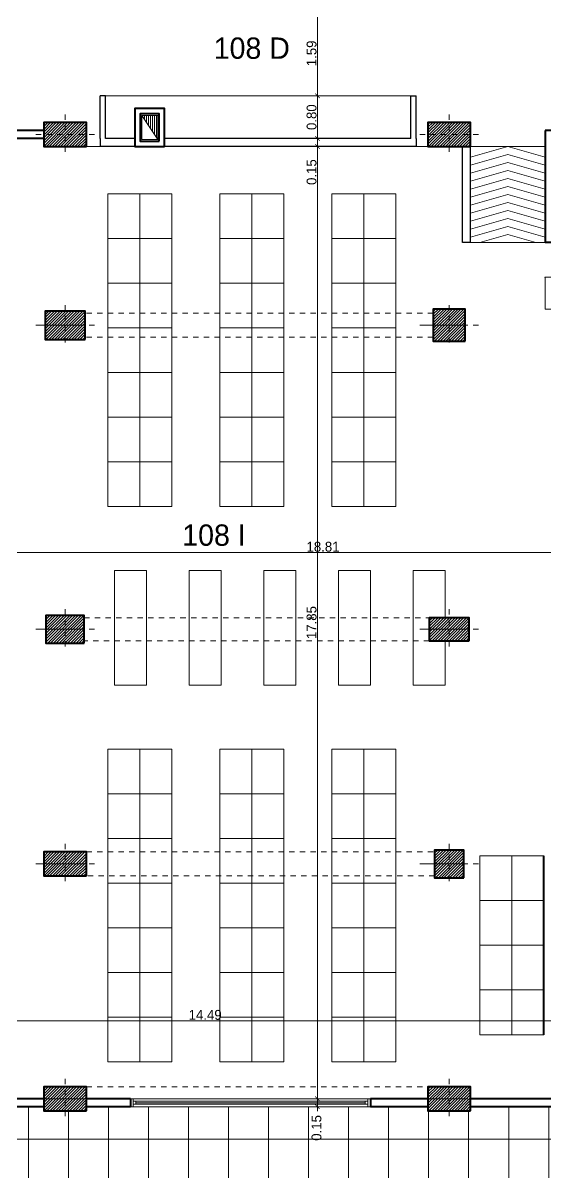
# Model space of a CAD drawing. Header units: millimetres. Extents: x 189.5 to 285.5, y -15 to 51.
# Drawn here: x 214.37 to 224.15, y 7.26 to 28.8 of the extents above; entities that cross this region are included whole.
import ezdxf
from ezdxf.enums import TextEntityAlignment as Align

# ---------------------------------------------------------------- set-up
doc = ezdxf.new("R2010")
doc.units = ezdxf.units.MM
doc.header["$LTSCALE"] = 0.005
doc.header["$MEASUREMENT"] = 0
doc.linetypes.add('ACAD_ISO02W100', pattern=[15, 12, -3])
doc.linetypes.add('ACAD_ISO10W100', pattern=[18, 12, -3, 0, -3])
for name, color, linetype, lineweight in [('Aux', 1, 'Continuous', 9), ('columna', 6, 'Continuous', 40), ('cotas', 1, 'Continuous', 15), ('ejes', 1, 'ACAD_ISO10W100', 9), ('gradas', 2, 'Continuous', 20), ('Hatch', 11, 'Continuous', 9), ('muebles', 2, 'Continuous', 20), ('muro', 5, 'Continuous', 40), ('murosbajos', 3, 'Continuous', 25), ('proy', 1, 'ACAD_ISO02W100', 9), ('pu-ven', 2, 'Continuous', 20)]:
    doc.layers.add(name, color=color, linetype=linetype, lineweight=lineweight)
doc.layers.add('text', color=1, linetype='Continuous')
doc.styles.get("Standard").update_dxf_attribs({"font": 'ERASMD.TTF', "height": 0.185})
doc.dimstyles.get("Standard").update_dxf_attribs({"dimtxt": 0.15, "dimasz": 0.085, "dimexe": 0.07, "dimexo": 0.4, "dimgap": 0.015, "dimtad": 1, "dimzin": 1, "dimdsep": 46, "dimtxsty": 'Standard', "dimblk": 'ARCHTICK', "dimcen": 0, "dimclrd": 256, "dimclre": 256, "dimclrt": 2, "dimadec": 0, "dimazin": 0, "dimtfac": 1, "dimtix": 1, "dimtmove": 0, "dimatfit": 0, "dimfxl": 1, "dimlwd": -1, "dimlwe": -1, "dimarcsym": 0})
pattern_1 = [(45, (-337.533465, 81.375706), (-0.0265165043, 0.0265165043), [])]

# ---------------------------------------------------------------- blocks, each defined once
blk = doc.blocks.new('_ArchTick')
at = {"color": 0, "linetype": 'ByBlock', "const_width": 0.15}
blk.add_lwpolyline([(-0.5, -0.5), (0.5, 0.5)], dxfattribs=at)
blk = doc.blocks.new('*D137')
at = {"layer": 'cotas', "transparency": 16777216}
for p, q in [((210.584, 19.05), (210.584, 18.806)), ((210.584, 18.876), (229.392, 18.876)), ((229.392, 18.618), (229.392, 18.946))]:
    blk.add_line(p, q, dxfattribs=at)
at = {"layer": 'Defpoints', "color": 0, "transparency": 16777216}
for p in [(210.584, 19.45), (229.392, 18.876), (229.392, 18.218)]:
    blk.add_point(p, dxfattribs=at)
at = {"layer": 'cotas', "transparency": 16777216, "xscale": 0.085, "yscale": 0.085, "zscale": 0.085, "rotation": 180}
blk.add_blockref('_ArchTick', (210.584, 18.876), dxfattribs=at)
at = {"layer": 'cotas', "transparency": 16777216, "xscale": 0.085, "yscale": 0.085, "zscale": 0.085}
blk.add_blockref('_ArchTick', (229.392, 18.876), dxfattribs=at)
at = {"layer": 'cotas', "color": 2, "transparency": 16777216, "insert": (219.988, 18.983), "char_height": 0.185, "attachment_point": 5}
blk.add_mtext('18.81', dxfattribs=at)
blk = doc.blocks.new('*D144')
at = {"layer": 'cotas', "transparency": 16777216}
for p, q in [((210.534, 10.498), (210.534, 10.168)), ((225.024, 10.169), (225.024, 10.028)), ((210.534, 10.098), (225.024, 10.098))]:
    blk.add_line(p, q, dxfattribs=at)
at = {"layer": 'Defpoints', "color": 0, "transparency": 16777216}
for p in [(225.024, 10.569), (210.534, 10.098), (225.024, 10.098)]:
    blk.add_point(p, dxfattribs=at)
at = {"layer": 'cotas', "transparency": 16777216, "xscale": 0.085, "yscale": 0.085, "zscale": 0.085, "rotation": 180}
blk.add_blockref('_ArchTick', (210.534, 10.098), dxfattribs=at)
at = {"layer": 'cotas', "transparency": 16777216, "xscale": 0.085, "yscale": 0.085, "zscale": 0.085}
blk.add_blockref('_ArchTick', (225.024, 10.098), dxfattribs=at)
at = {"layer": 'cotas', "color": 2, "transparency": 16777216, "insert": (217.779, 10.206), "char_height": 0.185, "attachment_point": 5}
blk.add_mtext('14.49', dxfattribs=at)
blk = doc.blocks.new('*D221')
at = {"layer": 'cotas', "transparency": 16777216}
for p, q in [((219.726, 29.028), (219.952, 29.028)), ((219.882, 29.028), (219.882, 27.436)), ((219.726, 27.436), (219.952, 27.436))]:
    blk.add_line(p, q, dxfattribs=at)
at = {"layer": 'Defpoints', "color": 0, "transparency": 16777216}
for p in [(219.326, 29.028), (219.326, 27.436), (219.882, 27.436)]:
    blk.add_point(p, dxfattribs=at)
at = {"layer": 'cotas', "transparency": 16777216, "xscale": 0.085, "yscale": 0.085, "zscale": 0.085}
for p, rotation in [((219.882, 29.028), 90), ((219.882, 27.436), 270)]:
    blk.add_blockref('_ArchTick', p, dxfattribs=dict(at, rotation=rotation))
at = {"layer": 'cotas', "color": 2, "transparency": 16777216, "insert": (219.774, 28.232), "char_height": 0.185, "attachment_point": 5, "rotation": 90}
blk.add_mtext('1.59', dxfattribs=at)
blk = doc.blocks.new('*D222')
at = {"layer": 'cotas', "transparency": 16777216}
for p, q in [((219.726, 27.436), (219.952, 27.436)), ((219.882, 27.436), (219.882, 26.636)), ((219.727, 26.636), (219.952, 26.636))]:
    blk.add_line(p, q, dxfattribs=at)
at = {"layer": 'Defpoints', "color": 0, "transparency": 16777216}
for p in [(219.326, 27.436), (219.327, 26.636), (219.882, 26.636)]:
    blk.add_point(p, dxfattribs=at)
at = {"layer": 'cotas', "transparency": 16777216, "xscale": 0.085, "yscale": 0.085, "zscale": 0.085}
for p, rotation in [((219.882, 27.436), 90), ((219.882, 26.636), 270)]:
    blk.add_blockref('_ArchTick', p, dxfattribs=dict(at, rotation=rotation))
at = {"layer": 'cotas', "color": 2, "transparency": 16777216, "insert": (219.774, 27.036), "char_height": 0.185, "attachment_point": 5, "rotation": 90}
blk.add_mtext('0.80', dxfattribs=at)
blk = doc.blocks.new('*D223')
at = {"layer": 'cotas', "transparency": 16777216}
for p, q in [((219.882, 26.636), (219.882, 26.721)), ((219.727, 26.636), (219.952, 26.636)), ((219.882, 26.636), (219.882, 26.486)), ((219.882, 26.636), (219.882, 26.486)), ((219.727, 26.486), (219.952, 26.486)), ((219.882, 26.486), (219.882, 26.401)), ((219.882, 25.726), (219.882, 26.486))]:
    blk.add_line(p, q, dxfattribs=at)
at = {"layer": 'Defpoints', "color": 0, "transparency": 16777216}
for p in [(219.327, 26.636), (219.327, 26.486), (219.882, 26.486)]:
    blk.add_point(p, dxfattribs=at)
at = {"layer": 'cotas', "transparency": 16777216, "xscale": 0.085, "yscale": 0.085, "zscale": 0.085}
for p, rotation in [((219.882, 26.636), 270), ((219.882, 26.486), 90)]:
    blk.add_blockref('_ArchTick', p, dxfattribs=dict(at, rotation=rotation))
at = {"layer": 'cotas', "color": 2, "transparency": 16777216, "insert": (219.774, 26.006), "char_height": 0.185, "attachment_point": 5, "rotation": 90}
blk.add_mtext('0.15', dxfattribs=at)
blk = doc.blocks.new('*D224')
at = {"layer": 'cotas', "transparency": 16777216}
for p, q in [((219.727, 26.486), (219.952, 26.486)), ((219.882, 26.486), (219.882, 8.636)), ((219.121, 8.636), (219.952, 8.636))]:
    blk.add_line(p, q, dxfattribs=at)
at = {"layer": 'Defpoints', "color": 0, "transparency": 16777216}
for p in [(219.327, 26.486), (218.721, 8.636), (219.882, 8.636)]:
    blk.add_point(p, dxfattribs=at)
at = {"layer": 'cotas', "transparency": 16777216, "xscale": 0.085, "yscale": 0.085, "zscale": 0.085}
for p, rotation in [((219.882, 26.486), 90), ((219.882, 8.636), 270)]:
    blk.add_blockref('_ArchTick', p, dxfattribs=dict(at, rotation=rotation))
at = {"layer": 'cotas', "color": 2, "transparency": 16777216, "insert": (219.774, 17.561), "char_height": 0.185, "attachment_point": 5, "rotation": 90}
blk.add_mtext('17.85', dxfattribs=at)
blk = doc.blocks.new('*D225')
at = {"layer": 'cotas', "transparency": 16777216}
for p, q in [((219.121, 8.636), (219.952, 8.636)), ((219.882, 8.636), (219.882, 8.721)), ((219.882, 8.636), (219.882, 8.486)), ((219.121, 8.486), (219.952, 8.486)), ((219.882, 8.486), (219.882, 8.401))]:
    blk.add_line(p, q, dxfattribs=at)
at = {"layer": 'Defpoints', "color": 0, "transparency": 16777216}
for p in [(218.721, 8.636), (218.721, 8.486), (219.882, 8.486)]:
    blk.add_point(p, dxfattribs=at)
at = {"layer": 'cotas', "transparency": 16777216, "xscale": 0.085, "yscale": 0.085, "zscale": 0.085}
for p, rotation in [((219.882, 8.636), 270), ((219.882, 8.486), 90)]:
    blk.add_blockref('_ArchTick', p, dxfattribs=dict(at, rotation=rotation))
at = {"layer": 'cotas', "color": 2, "transparency": 16777216, "insert": (219.866, 8.088), "char_height": 0.185, "attachment_point": 5, "rotation": 90}
blk.add_mtext('0.15', dxfattribs=at)

msp = doc.modelspace()

# ---------------------------------------------------------------- hatches: boundary and pattern name
at = {"layer": 'Hatch'}
h = msp.add_hatch(dxfattribs=at)
h.set_pattern_fill('ANSI31', color=256, scale=0.3, style=0)
h.set_pattern_definition(pattern_1)
h.paths.add_polyline_path([(214.754, 26.936), (214.754, 26.486), (215.554, 26.486), (215.554, 26.936)])
h = msp.add_hatch(dxfattribs=at)
h.set_pattern_fill('LINE', color=256, scale=0.3, angle=90, style=0)
h.set_pattern_definition([(90, (-337.533465, 81.375706), (-0.0375, 2e-18), [])])
h.paths.add_polyline_path([(216.59, 27.066), (216.89, 26.616), (216.89, 27.066)])
h = msp.add_hatch(dxfattribs=at)
h.set_pattern_fill('ANSI31', color=256, scale=0.3, style=0)
h.set_pattern_definition(pattern_1)
h.paths.add_polyline_path([(222.754, 26.936), (221.954, 26.936), (221.954, 26.486), (222.754, 26.486)])
h = msp.add_hatch(dxfattribs=at)
h.set_pattern_fill('ANSI31', color=256, scale=0.3, style=0)
h.set_pattern_definition(pattern_1)
h.paths.add_polyline_path([(215.529, 23.401), (214.779, 23.401), (214.779, 22.871), (215.529, 22.871)])
h = msp.add_hatch(dxfattribs=at)
h.set_pattern_fill('ANSI31', color=256, scale=0.3, style=0)
h.set_pattern_definition(pattern_1)
h.paths.add_polyline_path([(222.654, 23.436), (222.054, 23.436), (222.054, 22.836), (222.654, 22.836)])
h = msp.add_hatch(dxfattribs=at)
h.set_pattern_fill('ANSI31', color=256, scale=0.3, style=0)
h.set_pattern_definition(pattern_1)
h.paths.add_polyline_path([(215.514, 17.696), (214.794, 17.696), (214.794, 17.176), (215.514, 17.176)])
h = msp.add_hatch(dxfattribs=at)
h.set_pattern_fill('ANSI31', color=256, scale=0.3, style=0)
h.set_pattern_definition(pattern_1)
h.paths.add_polyline_path([(222.729, 17.651), (221.979, 17.651), (221.979, 17.221), (222.729, 17.221)])
h = msp.add_hatch(dxfattribs=at)
h.set_pattern_fill('ANSI31', color=256, scale=0.3, style=0)
h.set_pattern_definition(pattern_1)
h.paths.add_polyline_path([(215.554, 13.261), (214.754, 13.261), (214.754, 12.811), (215.554, 12.811)])
h = msp.add_hatch(dxfattribs=at)
h.set_pattern_fill('ANSI31', color=256, scale=0.3, style=0)
h.set_pattern_definition(pattern_1)
h.paths.add_polyline_path([(222.629, 13.296), (222.079, 13.296), (222.079, 12.776), (222.629, 12.776)])
h = msp.add_hatch(dxfattribs=at)
h.set_pattern_fill('NET', color=256, scale=6, style=0)
h.set_pattern_definition([(0, (-337.5335, 81.3757), (0, 0.75), []), (90, (-337.5335, 81.3757), (-0.75, 5e-17), [])])
h.paths.add_polyline_path([(237.544, 8.461), (237.544, 8.911), (237.294, 8.911), (236.944, 8.911), (236.944, 9.311), (237.294, 9.311), (237.544, 9.311), (237.544, 11.286), (234.092, 11.286), (234.092, 9.686), (234.092, 9.666), (234.002, 9.666), (234.002, 9.656), (233.992, 9.656), (233.992, 8.816), (234.002, 8.816), (234.002, 8.806), (234.092, 8.806), (234.092, 8.486), (233.692, 8.486), (232.692, 8.486), (227.704, 8.486), (227.004, 8.486), (226.604, 8.486), (222.754, 8.486), (222.754, 8.411), (221.954, 8.411), (221.954, 8.486), (220.879, 8.486), (216.379, 8.486), (215.554, 8.486), (215.554, 8.411), (214.754, 8.411), (214.754, 8.486), (214.131, 8.486), (211.431, 8.486), (210.784, 8.486), (210.384, 8.486), (210.384, 8.636), (210.334, 8.636), (210.334, 8.488), (204.984, 8.488), (204.984, 6.986), (214.754, 6.986), (214.754, 5.826), (215.214, 5.826), (215.214, 5.256), (217.944, 5.256), (217.944, -1.423), (226.041, -1.423), (226.041, -3.568), (226.094, -3.568), (226.094, -3.303), (226.094, -1.923), (226.094, -1.923), (226.094, -1.373), (226.041, -1.373), (226.041, -1.273), (225.704, -1.273), (221.024, -1.273), (220.694, -1.273), (218.244, -1.273), (218.094, -1.273), (218.094, 0.06), (218.094, 0.727), (218.094, 0.91), (218.094, 0.91), (218.094, 2.525), (218.094, 2.525), (218.094, 6.227), (222.444, 6.227), (226.094, 6.227), (226.094, 6.227), (227.281, 6.227), (230.931, 6.227), (231.619, 6.227), (232.119, 6.227), (234.1, 6.227), (235.714, 6.227), (235.734, 6.227), (236.894, 6.227), (237.544, 6.227)], flags=17)
h.paths.add_polyline_path([(217.944, 5.256), (215.214, 5.256), (214.754, 5.256), (214.754, 5.826), (214.754, 6.986), (204.984, 6.986), (204.984, 8.486), (204.984, 8.635), (201.11, 8.635, -1), (200.36, 8.635, -1), (201.11, 8.635), (204.809, 8.635), (204.809, 8.638), (204.984, 8.638), (204.984, 8.788), (204.984, 9.774), (204.984, 11.72), (204.984, 12.088), (204.984, 12.108), (205.074, 12.108), (205.074, 12.118), (205.084, 12.118), (205.084, 12.958), (205.074, 12.958), (205.074, 12.968), (204.984, 12.968), (204.984, 12.988), (204.984, 13.035), (201.11, 13.035, -0.454551), (200.685, 12.664), (197.92, 6.303), (200.365, 5.48, -0.04033), (200.36, 5.54, -1), (201.11, 5.54, -0.205398), (200.994, 5.269), (216.26, 0.133), (217.086, -2.108), (233.523, -7.441, -0.79406), (234.218, -7.666), (237.594, -8.762), (237.594, -3.823), (237.344, -3.823), (233.074, -3.818), (232.824, -3.818), (229.564, -3.818), (229.314, -3.818), (226.291, -3.818), (226.041, -3.818), (226.041, -3.568), (226.041, -1.423), (217.944, -1.423)])
h.paths.add_polyline_path([(237.469, -7.635, -1), (236.719, -7.635, -1)], flags=16)
h.paths.add_polyline_path([(202.791, 10.533), (202.791, 11.138), (203.075, 11.138), (203.075, 10.533)], flags=24)
h.paths.add_polyline_path([(202.791, 6.786), (202.791, 7.39), (203.075, 7.39), (203.075, 6.786)], flags=24)
h.paths.add_polyline_path([(229.03, -5.528), (229.678, -5.528), (229.678, -5.812), (229.03, -5.812)], flags=24)
h.paths.add_polyline_path([(232.552, -5.531), (233.196, -5.531), (233.196, -5.812), (232.552, -5.812)], flags=24)
h.paths.add_polyline_path([(235.176, -5.528), (235.762, -5.528), (235.762, -5.812), (235.176, -5.812)], flags=24)
h.paths.add_polyline_path([(204.259, 10.351), (204.845, 10.351), (204.845, 10.067), (204.259, 10.067)], flags=24)
h.paths.add_polyline_path([(217.369, 3.589), (217.955, 3.589), (217.955, 3.306), (217.369, 3.306)], flags=24)
h.paths.add_polyline_path([(221.791, -1.914), (222.397, -1.914), (222.397, -2.198), (221.791, -2.198)], flags=24)
h.paths.add_polyline_path([(231.425, -4.392), (232.21, -4.392), (232.21, -4.672), (231.425, -4.672)], flags=24)
h.paths.add_polyline_path([(231.945, -4.415), (231.945, -3.829), (232.228, -3.829), (232.228, -4.415)], flags=24)
h.paths.add_polyline_path([(236.795, -7.847), (237.475, -7.847), (237.475, -7.39), (236.795, -7.39)], flags=24)
h.paths.add_polyline_path([(208.546, 6.911), (211.665, 6.911), (211.665, 7.296), (208.546, 7.296)], flags=24)
h.paths.add_polyline_path([(226.341, -5.171), (227.673, -5.619), (227.72, -5.48), (226.388, -5.032)], flags=25)
h = msp.add_hatch(dxfattribs=at)
h.set_pattern_fill('ANSI31', color=256, scale=0.3, style=0)
h.set_pattern_definition(pattern_1)
h.paths.add_polyline_path([(215.554, 8.861), (214.754, 8.861), (214.754, 8.411), (215.554, 8.411)])
h = msp.add_hatch(dxfattribs=at)
h.set_pattern_fill('ANSI31', color=256, scale=0.3, style=0)
h.set_pattern_definition(pattern_1)
h.paths.add_polyline_path([(222.754, 8.861), (221.954, 8.861), (221.954, 8.411), (222.754, 8.411)])

# ---------------------------------------------------------------- linework, layer by layer
at = {"layer": 'Aux'}
for p, q in [((222.704, 26.486), (224.148, 26.486)), ((222.754, 24.686), (224.148, 24.686)), ((216.429, 8.591), (220.829, 8.591)), ((216.429, 8.531), (220.829, 8.531))]:
    msp.add_line(p, q, dxfattribs=at)
for points in [[(222.754, 26.286), (223.451, 26.486), (224.148, 26.286)], [(222.754, 26.136), (223.451, 26.336), (224.148, 26.136)], [(222.754, 25.986), (223.451, 26.186), (224.148, 25.986)], [(222.754, 25.836), (223.451, 26.036), (224.148, 25.836)], [(222.754, 25.686), (223.451, 25.886), (224.148, 25.686)], [(222.754, 25.536), (223.451, 25.736), (224.148, 25.536)], [(222.754, 25.536), (223.451, 25.736), (224.148, 25.536)], [(222.754, 25.386), (223.451, 25.586), (224.148, 25.386)], [(222.754, 25.236), (223.451, 25.436), (224.148, 25.236)], [(222.754, 25.086), (223.451, 25.286), (224.148, 25.086)], [(222.754, 24.936), (223.451, 25.136), (224.148, 24.936)], [(222.754, 24.786), (223.451, 24.986), (224.148, 24.786)], [(222.928, 24.686), (223.451, 24.836), (223.974, 24.686)]]:
    msp.add_lwpolyline(points, dxfattribs=at)
msp.add_point((224.148, 24.036), dxfattribs=at)
at = {"layer": 'columna'}
for points in [[(215.554, 26.486), (215.554, 26.936), (214.754, 26.936), (214.754, 26.486)], [(222.754, 26.486), (222.754, 26.936), (221.954, 26.936), (221.954, 26.486)], [(215.529, 22.871), (215.529, 23.401), (214.779, 23.401), (214.779, 22.871)], [(222.654, 22.836), (222.654, 23.436), (222.054, 23.436), (222.054, 22.836)], [(215.514, 17.176), (215.514, 17.696), (214.794, 17.696), (214.794, 17.176)], [(222.729, 17.221), (222.729, 17.651), (221.979, 17.651), (221.979, 17.221)], [(215.554, 12.811), (215.554, 13.261), (214.754, 13.261), (214.754, 12.811)], [(222.629, 12.776), (222.629, 13.296), (222.079, 13.296), (222.079, 12.776)], [(215.554, 8.411), (215.554, 8.861), (214.754, 8.861), (214.754, 8.411)], [(222.754, 8.411), (222.754, 8.861), (221.954, 8.861), (221.954, 8.411)]]:
    msp.add_lwpolyline(points, close=True, dxfattribs=at)
at = {"layer": 'ejes'}
for p, q in [((215.154, 27.086), (215.154, 26.336)), ((222.354, 27.086), (222.354, 26.336)), ((215.704, 26.711), (214.604, 26.711)), ((222.904, 26.711), (221.804, 26.711)), ((215.154, 23.511), (215.154, 22.761)), ((222.354, 23.511), (222.354, 22.761)), ((215.404, 23.136), (214.604, 23.136)), ((215.704, 23.136), (214.604, 23.136)), ((222.604, 23.136), (221.804, 23.136)), ((222.904, 23.136), (221.804, 23.136)), ((222.704, 23.136), (221.904, 23.136)), ((215.154, 17.811), (215.154, 17.061)), ((222.354, 17.811), (222.354, 17.061)), ((215.404, 17.436), (214.604, 17.436)), ((215.404, 17.436), (214.604, 17.436)), ((215.704, 17.436), (214.604, 17.436)), ((222.604, 17.436), (221.804, 17.436)), ((222.904, 17.436), (221.804, 17.436)), ((215.154, 13.411), (215.154, 12.661)), ((222.354, 13.411), (222.354, 12.661)), ((215.404, 13.036), (214.604, 13.036)), ((215.404, 13.036), (214.604, 13.036)), ((215.704, 13.036), (214.604, 13.036)), ((222.604, 13.036), (221.804, 13.036)), ((222.904, 13.036), (221.804, 13.036)), ((215.154, 9.011), (215.154, 8.261)), ((222.354, 9.011), (222.354, 8.261)), ((215.399, 8.636), (214.599, 8.636)), ((215.704, 8.636), (214.604, 8.636)), ((222.604, 8.636), (221.804, 8.636)), ((222.604, 8.636), (221.804, 8.636)), ((222.904, 8.636), (221.804, 8.636))]:
    msp.add_line(p, q, dxfattribs=at)
at = {"layer": 'gradas'}
for p, q in [((215.81, 26.486), (215.554, 26.486)), ((221.735, 26.486), (222.004, 26.486))]:
    msp.add_line(p, q, dxfattribs=at)
at = {"layer": 'muebles', "linetype": 'ByBlock'}
for p, q in [((215.91, 27.436), (221.635, 27.436)), ((221.735, 26.636), (221.735, 27.436)), ((215.954, 25.599), (217.154, 25.599)), ((217.154, 24.386), (217.154, 25.599)), ((218.054, 25.599), (219.254, 25.599)), ((219.254, 24.386), (219.254, 25.599)), ((220.154, 25.599), (221.354, 25.599)), ((221.354, 24.386), (221.354, 25.599)), ((215.954, 24.761), (217.154, 24.761)), ((218.054, 24.761), (219.254, 24.761)), ((220.154, 24.761), (221.354, 24.761)), ((215.954, 23.924), (217.154, 23.924)), ((218.054, 23.924), (219.254, 23.924)), ((220.154, 23.924), (221.354, 23.924)), ((224.148, 23.436), (224.148, 24.036)), ((224.148, 24.036), (228.592, 24.036)), ((224.148, 23.436), (228.592, 23.436)), ((215.954, 23.086), (217.154, 23.086)), ((218.054, 23.086), (219.254, 23.086)), ((220.154, 23.086), (221.354, 23.086)), ((215.954, 22.249), (217.154, 22.249)), ((218.054, 22.249), (219.254, 22.249)), ((220.154, 22.249), (221.354, 22.249)), ((215.954, 21.411), (217.154, 21.411)), ((218.054, 21.411), (219.254, 21.411)), ((220.154, 21.411), (221.354, 21.411)), ((215.954, 20.574), (217.154, 20.574)), ((218.054, 20.574), (219.254, 20.574)), ((220.154, 20.574), (221.354, 20.574)), ((215.954, 19.736), (217.154, 19.736)), ((218.054, 19.736), (219.254, 19.736)), ((220.154, 19.736), (221.354, 19.736)), ((216.079, 18.536), (216.679, 18.536)), ((216.079, 18.536), (216.079, 16.386)), ((216.679, 18.536), (216.679, 16.386)), ((217.479, 18.536), (217.479, 16.386)), ((217.479, 18.536), (218.079, 18.536)), ((217.479, 18.536), (217.479, 16.386)), ((218.079, 18.536), (218.079, 16.386)), ((218.879, 18.536), (218.879, 16.386)), ((218.879, 18.536), (219.479, 18.536)), ((218.879, 18.536), (218.879, 16.386)), ((219.479, 18.536), (219.479, 16.386)), ((220.279, 18.536), (220.279, 16.386)), ((220.279, 18.536), (220.879, 18.536)), ((220.279, 18.536), (220.279, 16.386)), ((220.879, 18.536), (220.879, 16.386)), ((221.679, 18.536), (221.679, 16.386)), ((221.679, 18.536), (222.279, 18.536)), ((221.679, 18.536), (221.679, 16.386)), ((222.279, 18.536), (222.279, 17.661)), ((222.279, 17.211), (222.279, 16.386)), ((216.679, 16.386), (216.079, 16.386)), ((218.079, 16.386), (217.479, 16.386)), ((219.479, 16.386), (218.879, 16.386)), ((220.879, 16.386), (220.279, 16.386)), ((222.279, 16.386), (221.679, 16.386)), ((215.954, 15.188), (217.154, 15.188)), ((217.154, 13.975), (217.154, 15.188)), ((218.054, 15.188), (219.254, 15.188)), ((219.254, 13.975), (219.254, 15.188)), ((220.154, 15.188), (221.354, 15.188)), ((221.354, 13.975), (221.354, 15.188)), ((215.954, 14.35), (217.154, 14.35)), ((218.054, 14.35), (219.254, 14.35)), ((220.154, 14.35), (221.354, 14.35)), ((215.954, 13.513), (217.154, 13.513)), ((218.054, 13.513), (219.254, 13.513)), ((220.154, 13.513), (221.354, 13.513)), ((222.924, 13.186), (224.124, 13.186)), ((224.124, 11.974), (224.124, 13.186)), ((215.954, 12.675), (217.154, 12.675)), ((218.054, 12.675), (219.254, 12.675)), ((220.154, 12.675), (221.354, 12.675)), ((222.924, 12.349), (224.124, 12.349)), ((215.954, 11.838), (217.154, 11.838)), ((218.054, 11.838), (219.254, 11.838)), ((220.154, 11.838), (221.354, 11.838)), ((222.924, 11.511), (224.124, 11.511)), ((215.954, 11), (217.154, 11)), ((218.054, 11), (219.254, 11)), ((220.154, 11), (221.354, 11)), ((222.924, 10.674), (224.124, 10.674)), ((215.954, 10.163), (217.154, 10.163)), ((218.054, 10.163), (219.254, 10.163)), ((220.154, 10.163), (221.354, 10.163)), ((222.924, 9.836), (224.124, 9.836)), ((215.954, 9.325), (217.154, 9.325)), ((218.054, 9.325), (219.254, 9.325)), ((220.154, 9.325), (221.354, 9.325))]:
    msp.add_line(p, q, dxfattribs=at)
at = {"layer": 'muebles'}
for p, q in [((216.59, 27.066), (216.89, 26.616)), ((224.148, 24.686), (224.148, 26.786))]:
    msp.add_line(p, q, dxfattribs=at)
msp.add_lwpolyline([(216.89, 26.616), (216.89, 27.066), (216.59, 27.066), (216.59, 26.616)], close=True, dxfattribs=at)
at = {"layer": 'muro', "linetype": 'ByBlock'}
for p, q in [((214.754, 26.786), (210.784, 26.786)), ((224.148, 26.786), (224.148, 24.686)), ((214.754, 26.636), (210.784, 26.636)), ((228.602, 24.686), (224.148, 24.686)), ((225.024, 8.636), (222.754, 8.636)), ((226.604, 8.486), (222.754, 8.486))]:
    msp.add_line(p, q, dxfattribs=at)
at = {"layer": 'muro'}
for p, q in [((226.604, 26.786), (224.148, 26.786)), ((224.124, 9.836), (224.124, 13.186)), ((214.754, 8.636), (214.131, 8.636)), ((216.379, 8.636), (215.554, 8.636)), ((216.379, 8.636), (216.379, 8.486)), ((221.954, 8.636), (220.879, 8.636)), ((220.879, 8.636), (220.879, 8.486)), ((214.754, 8.486), (214.131, 8.486)), ((216.379, 8.486), (215.554, 8.486)), ((221.954, 8.486), (220.879, 8.486))]:
    msp.add_line(p, q, dxfattribs=at)
for points in [[(217.02, 26.486), (217.02, 27.196), (216.46, 27.196), (216.46, 26.486)], [(216.92, 26.586), (216.92, 27.096), (216.56, 27.096), (216.56, 26.586)]]:
    msp.add_lwpolyline(points, close=True, dxfattribs=at)
at = {"layer": 'murosbajos'}
for p, q in [((215.81, 26.636), (215.81, 27.436)), ((215.91, 27.436), (215.81, 27.436)), ((215.91, 26.636), (215.91, 27.436)), ((221.635, 26.636), (221.635, 27.436)), ((221.635, 27.436), (221.735, 27.436)), ((221.735, 26.636), (221.735, 27.436)), ((215.81, 26.636), (215.81, 26.486)), ((216.46, 26.636), (215.91, 26.636)), ((216.46, 26.636), (215.91, 26.636)), ((221.635, 26.636), (217.02, 26.636)), ((221.635, 26.636), (217.02, 26.636)), ((221.735, 26.636), (221.735, 26.486)), ((216.46, 26.486), (215.81, 26.486)), ((221.735, 26.486), (217.02, 26.486)), ((222.604, 24.686), (222.604, 26.486)), ((222.754, 24.686), (222.754, 26.486)), ((222.754, 24.686), (222.604, 24.686))]:
    msp.add_line(p, q, dxfattribs=at)
at = {"layer": 'proy'}
for p, q in [((215.554, 23.361), (222.054, 23.361)), ((222.054, 22.911), (215.529, 22.911)), ((215.514, 17.651), (221.979, 17.651)), ((221.979, 17.221), (215.514, 17.221)), ((215.554, 13.261), (222.079, 13.261)), ((222.079, 12.811), (215.554, 12.811)), ((215.554, 8.861), (221.954, 8.861))]:
    msp.add_line(p, q, dxfattribs=at)
at = {"layer": 'pu-ven'}
for p, q in [((215.954, 25.599), (215.954, 19.736)), ((216.554, 25.599), (216.554, 19.736)), ((217.154, 25.599), (217.154, 19.736)), ((218.054, 25.599), (218.054, 19.736)), ((218.654, 25.599), (218.654, 19.736)), ((219.254, 25.599), (219.254, 19.736)), ((220.154, 25.599), (220.154, 19.736)), ((220.754, 25.599), (220.754, 19.736)), ((217.154, 24.386), (217.154, 19.736)), ((219.254, 24.386), (219.254, 19.736)), ((221.354, 24.386), (221.354, 19.736)), ((215.954, 15.188), (215.954, 9.325)), ((216.554, 15.188), (216.554, 9.325)), ((217.154, 15.188), (217.154, 9.325)), ((218.054, 15.188), (218.054, 9.325)), ((218.654, 15.188), (218.654, 9.325)), ((219.254, 15.188), (219.254, 9.325)), ((220.154, 15.188), (220.154, 9.325)), ((220.754, 15.188), (220.754, 9.325)), ((217.154, 13.975), (217.154, 9.325)), ((219.254, 13.975), (219.254, 9.325)), ((221.354, 13.975), (221.354, 9.325)), ((222.924, 13.186), (222.924, 9.836)), ((223.524, 13.186), (223.524, 9.836)), ((224.124, 11.974), (224.124, 9.836)), ((216.379, 8.636), (220.879, 8.636)), ((216.429, 8.486), (216.429, 8.633)), ((220.829, 8.486), (220.829, 8.633)), ((216.379, 8.486), (220.879, 8.486)), ((216.479, 8.531), (216.479, 8.591)), ((216.479, 8.561), (220.779, 8.561)), ((220.779, 8.531), (220.779, 8.591))]:
    msp.add_line(p, q, dxfattribs=at)

# ---------------------------------------------------------------- texts
at = {"layer": 'text'}
for s, p in [('108 D', (218.653, 28.13)), ('108 I', (217.945, 19.001))]:
    msp.add_text(s, height=0.4, dxfattribs=at).set_placement(p, align=Align.CENTER)

# ---------------------------------------------------------------- dimensions: what is measured, and where the dimension line sits
at = {"layer": 'cotas'}
for base, p1, p2, picture, middle in [((219.882, 27.436), (219.326, 29.028), (219.326, 27.436), '*D221', (219.774, 28.232)), ((219.882, 26.636), (219.326, 27.436), (219.327, 26.636), '*D222', (219.774, 27.036)), ((219.882, 8.636), (219.327, 26.486), (218.721, 8.636), '*D224', (219.774, 17.561))]:
    dim = msp.add_linear_dim(base=base, p1=p1, p2=p2, angle=90, dimstyle='Standard', override={"dimtmove": 1}, dxfattribs=at)
    dim.commit()
    dim.dimension.update_dxf_attribs({"geometry": picture, "text_midpoint": middle})
for base, p1, p2, picture, middle in [((219.882, 26.486), (219.327, 26.636), (219.327, 26.486), '*D223', (219.882, 26.006)), ((219.882, 8.486), (218.721, 8.636), (218.721, 8.486), '*D225', (219.973, 8.088))]:
    dim = msp.add_linear_dim(base=base, p1=p1, p2=p2, angle=90, dimstyle='Standard', override={"dimtmove": 1}, dxfattribs=at)
    dim.commit()
    dim.dimension.update_dxf_attribs({"geometry": picture, "text_midpoint": middle, "dimtype": 160})
for base, p1, p2, picture, middle in [((229.392, 18.876), (210.584, 19.45), (229.392, 18.218), '*D137', (219.988, 18.983)), ((225.024, 10.098), (210.534, 10.098), (225.024, 10.569), '*D144', (217.779, 10.206))]:
    dim = msp.add_linear_dim(base=base, p1=p1, p2=p2, dimstyle='Standard', override={"dimtmove": 1}, dxfattribs=at)
    dim.commit()
    dim.dimension.update_dxf_attribs({"geometry": picture, "text_midpoint": middle})

doc.saveas('drawing.dxf')
